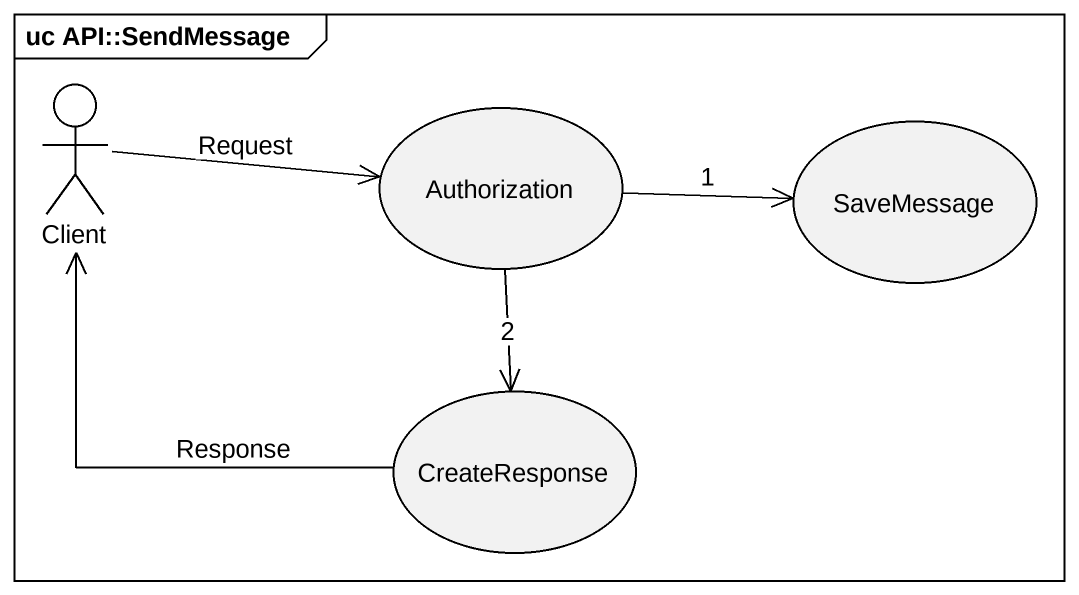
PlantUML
@startuml
mainframe uc API::SendMessage
actor Client
usecase Authorization
usecase SaveMessage
usecase CreateResponse
Client -right-> Authorization : Request
Authorization -right-> SaveMessage : 1
Authorization --> CreateResponse : 2
CreateResponse -up-> Client : Response
@enduml
